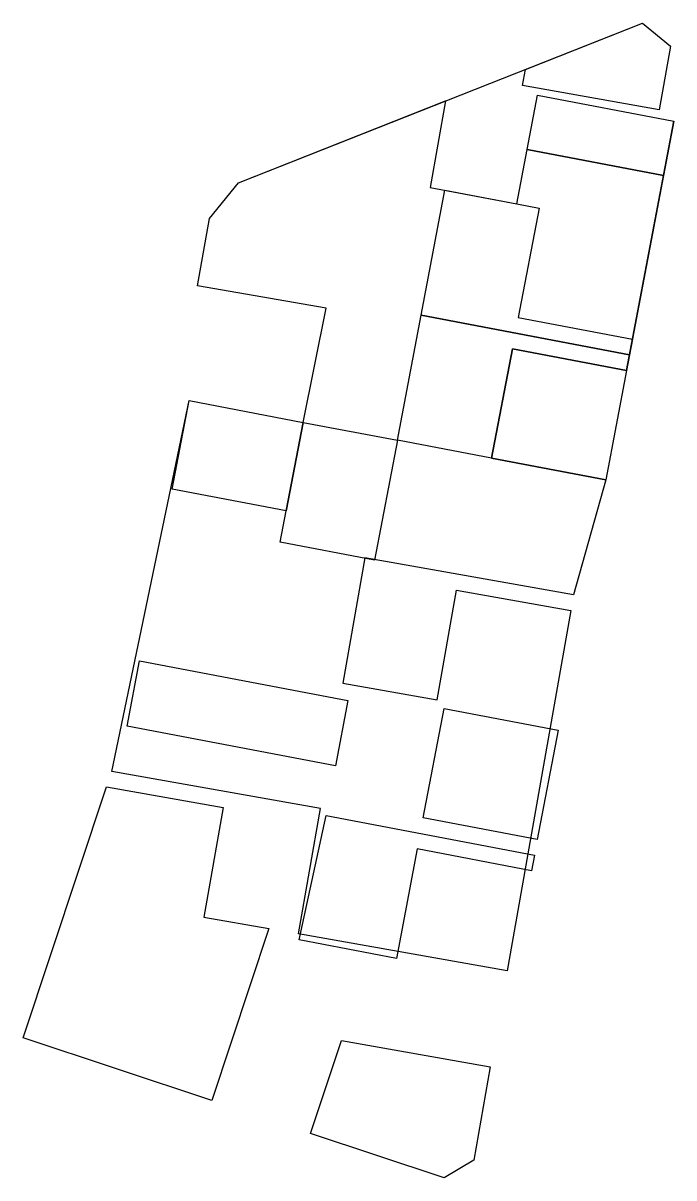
# Model space of a CAD drawing. Header units: millimetres. Extents: x 587566 to 589638, y 443154 to 443641.
# Drawn here: x 589515 to 589637.7, y 443423 to 443640.7 of the extents above; entities outside this region: 1.
import ezdxf

# ---------------------------------------------------------------- set-up
doc = ezdxf.new("R2010")
doc.units = ezdxf.units.MM
doc.header["$LTSCALE"] = 2
for name, color, linetype in [('CONTOUR', 130, 'Continuous'), ('end maj 26 02 2021', 7, 'Continuous'), ('MAJ NOV 2021', 7, 'Continuous')]:
    doc.layers.add(name, color=color, linetype=linetype)
doc.layers.add('Dossiers rejetés', color=1, linetype='Continuous', lineweight=30)
doc.layers.add('MAJ APRES LE 13.01.2023', color=222, linetype='Continuous', lineweight=30)

msp = doc.modelspace()

# ---------------------------------------------------------------- linework, layer by layer
for p, q in [((589555.61, 443610.62), (589631.78, 443640.71)), ((589628.76, 443575.21), (589637.69, 443622.22))]:
    msp.add_line(p, q)
at = {"layer": 'CONTOUR', "lineweight": -3, "flags": 128}
msp.add_lwpolyline([(589631.78, 443640.71), (589637.07, 443636.39), (589634.95, 443624.37), (589609.17, 443628.93), (589609.71, 443631.99)], close=True, dxfattribs=at)
at = {"layer": 'CONTOUR', "flags": 128}
for points in [[(589530.7, 443496.71), (589552.71, 443492.82), (589549.06, 443472.14), (589561.33, 443469.97), (589550.54, 443437.54), (589514.95, 443449.39)], [(589575.01, 443448.84), (589603.06, 443443.88), (589599.95, 443426.3), (589594.34, 443422.96), (589569.18, 443431.34)]]:
    msp.add_lwpolyline(points, close=True, dxfattribs=at)
at = {"layer": 'Dossiers rejetés', "flags": 128}
for points in [[(589594.51, 443609.19), (589608.08, 443606.61), (589612.29, 443605.81), (589608.36, 443585.18), (589629.88, 443581.09), (589629.32, 443578.14), (589590.03, 443585.62)], [(589590.03, 443585.63), (589629.32, 443578.15), (589628.76, 443575.21), (589607.24, 443579.31), (589603.32, 443558.68), (589585.54, 443562.06)], [(589546.25, 443569.52), (589567.76, 443565.42), (589564.59, 443548.72), (589543.07, 443552.81)], [(589567.76, 443565.42), (589585.54, 443562.04), (589581.24, 443539.45), (589563.46, 443542.82), (589564.59, 443548.72)], [(589536.91, 443520.43), (589576.2, 443512.96), (589573.86, 443500.67), (589534.57, 443508.15)], [(589572.09, 443491.31), (589611.38, 443483.83), (589610.82, 443480.89), (589589.3, 443484.98), (589585.38, 443464.35), (589567.05, 443467.84)]]:
    msp.add_lwpolyline(points, close=True, dxfattribs=at)
at = {"layer": 'end maj 26 02 2021', "color": 3, "lineweight": -3, "flags": 128}
for points in [[(589611.98, 443627.11), (589637.7, 443622.22), (589635.76, 443611.98), (589610.03, 443616.87)], [(589611.98, 443627.11), (589637.7, 443622.22), (589635.76, 443611.98), (589610.03, 443616.87)], [(589611.98, 443627.11), (589637.7, 443622.22), (589635.76, 443611.98), (589610.03, 443616.87)], [(589611.98, 443627.11), (589637.7, 443622.22), (589635.76, 443611.98), (589610.03, 443616.87)], [(589607.24, 443579.3), (589628.76, 443575.21), (589624.84, 443554.58), (589603.32, 443558.67)]]:
    msp.add_lwpolyline(points, close=True, dxfattribs=at)
at = {"layer": 'end maj 26 02 2021', "color": 5, "linetype": 'ByBlock', "ltscale": 0.0014, "flags": 128}
msp.add_lwpolyline([(587643.9, 443198.7), (587649.45, 443186.03), (587576.17, 443153.93), (587565.74, 443177.76)], close=True, dxfattribs=at)
at = {"layer": 'MAJ APRES LE 13.01.2023', "flags": 128}
msp.add_lwpolyline([(589594.62, 443626.03), (589591.73, 443609.73), (589608.09, 443606.62), (589610.03, 443616.87), (589635.76, 443611.98), (589628.76, 443575.21), (589607.24, 443579.3), (589603.32, 443558.68), (589624.84, 443554.58), (589618.79, 443532.93), (589579.4, 443539.89), (589575.23, 443516.26), (589593.05, 443513.11), (589596.7, 443533.79), (589618.27, 443529.98), (589606.27, 443462.03), (589566.88, 443468.99), (589571.05, 443492.63), (589531.66, 443499.58), (589546.25, 443569.52), (589567.76, 443565.42), (589572.09, 443586.95), (589547.84, 443591.17), (589550.09, 443603.86), (589555.61, 443610.62)], close=True, dxfattribs=at)
at = {"layer": 'MAJ NOV 2021', "flags": 128}
msp.add_lwpolyline([(589594.35, 443511.5), (589615.87, 443507.41), (589611.94, 443486.78), (589590.42, 443490.87)], close=True, dxfattribs=at)

doc.saveas('drawing.dxf')
